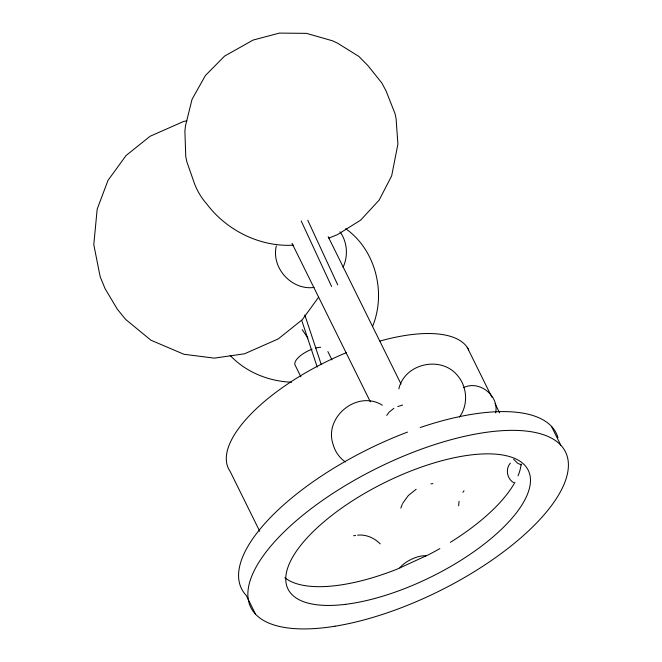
<?xml version="1.0" encoding="UTF-8"?>
<svg xmlns="http://www.w3.org/2000/svg" width="662" height="662" viewBox="0 0 662 662"><rect width="100%" height="100%" fill="white"/><g stroke="black" fill="none" stroke-linecap="round" stroke-linejoin="round"><path stroke-width="0.99" d="M276.319 245.925C271.048 267.92 291.727 290.56 314.036 287.44M458.642 505.768L459.047 501.283M495.623 412.865C499.347 395.669 479.214 379.748 463.392 387.7M343.057 267.307C348.353 256.086 347.368 241.961 340.02 231.849M372.483 326.606C386.376 293.192 375.809 249.888 345.696 228.721M398.863 388.834C404.73 363.066 441.686 355.304 457.814 375.892C467.413 387.237 468.307 405.169 459.42 417.101M400.816 508.126L402.215 504.411M318.571 297.271L302.319 319.647L278.255 338.911L244.551 353.789L214.24 358.142L183.928 354.278L150.944 340.218L125.648 319.423L117.364 309.237L105.109 288.731L100.243 276.915L99.374 272.835L93.789 244.584L97.182 209.134L108.005 180.378L126.061 155.52L150.125 136.256L183.821 121.378L186.858 120.947M386.749 415.397L389.132 412.112L393.898 408.297M402.562 503.484L408.388 495.466L416.15 489.251M462.912 492.321L464.037 490.774M510.344 463.135C505.272 468.87 506.935 478.734 513.547 482.581M399.856 567.897L401.089 566.382A17.709 6.951 -26.3 0 1 423.738 555.757L425.997 555.898M397.779 406.567L402.579 405.061M328.782 238.121L337.454 234.654L360.674 220.123L379.169 200.073L391.664 175.877L397.895 144.159L396.099 118.713L395.015 113.574L386.062 90.951L381.866 83.031L368.031 65.728L358.895 56.452L337.554 43.179L332.564 40.821L306.489 33.357L279.381 33.1L253.074 40.076L224.567 56.113L205.394 75.518L192.063 99.275L185.492 125.747L184.888 130.993L185.749 156.497L186.932 162.066L194.231 182.877C197.044 190.755 201.488 198.079 207.049 204.318C227.008 230.715 260.439 247.141 293.531 245.172M430.937 483.889L432.89 483.608M353.582 535.748L355.602 535.459M357.621 535.169C365.97 534.209 374.427 537.966 380.253 543.891M291.52 382.214C269.186 381.32 247.174 372.706 231.361 356.669L230.177 355.626M382.305 405.177C357.273 389.513 323.279 417.308 333.243 444.831C335.137 451.724 339.565 457.988 345.506 462.01M521.366 464.881L517.775 463.35L513.638 459.262M302.186 329.676L307.896 338.05M551.438 426.303L560.706 445.071M467.215 347.318L491.858 397.175M495.052 403.638L499.62 412.873M328.17 236.665L400.998 384.018M292.025 243.343L370.348 401.817M327.872 351.588L331.993 359.921M300.879 376.794L294.929 364.745A17.709 6.951 -26.3 0 1 312.083 349.188M259.752 531.329L230.095 471.311A133.981 52.563 -26.3 0 1 346.416 352.656M255.549 614.228L246.272 595.461A175.513 68.865 -26.3 0 1 407.502 432.096M307.756 220.231L337.711 284.842M301.193 220.951L331.588 286.497M304.785 314.913L321.252 364.539M301.715 320.342L317.214 367.046M420.188 427.544A175.513 68.865 -26.3 0 1 557.942 437.607M521.093 464.087A133.981 52.563 -26.3 0 1 518.032 475.87M514.937 482.284A133.981 52.563 -26.3 0 1 450.367 542.335M439.858 548.591A133.981 52.563 -26.3 0 1 429.067 554.483L397.357 569.047A133.981 52.563 -26.3 0 1 284.859 577.727M379.914 341.062A133.981 52.563 -26.3 0 1 468.721 349.842M315.41 348.129A17.709 6.951 -26.3 0 1 320.681 347.244M334.939 626.227A175.513 68.865 -26.3 0 0 568.211 461.414A175.513 68.865 -26.3 0 0 321.236 501.299A175.513 68.865 -26.3 0 0 334.939 626.227M345.655 604.323A133.981 52.563 -26.3 0 0 530.469 481.051A133.981 52.563 -26.3 0 0 348.253 503.575A133.981 52.563 -26.3 0 0 345.655 604.323"/></g></svg>
